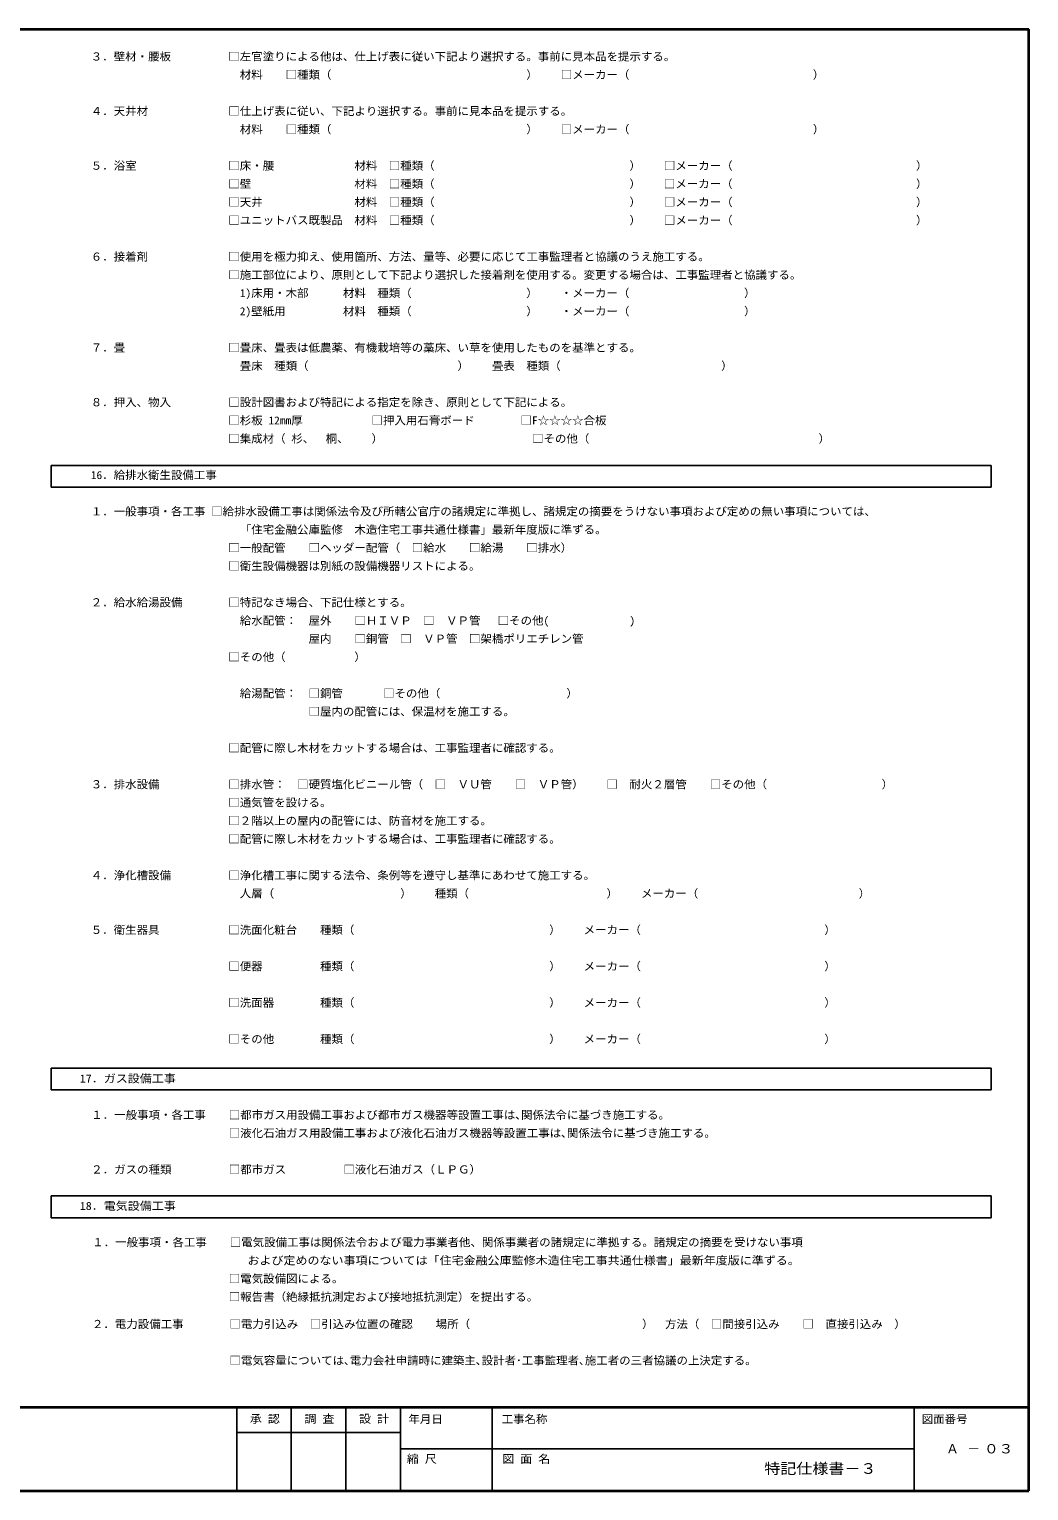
# Model space of a CAD drawing. Units: millimetres, scale not verified. Extents: x -40931 to 15029, y -141958 to 29962.
# Drawn here: x -12436 to 15029, y -97650 to -57487 of the extents above; entities that cross this region are included whole.
import ezdxf
from ezdxf.enums import TextEntityAlignment as Align

# ---------------------------------------------------------------- set-up
doc = ezdxf.new("R2010")
doc.units = ezdxf.units.MM
doc.header["$LTSCALE"] = 100
doc.layers.add('0-0_通り芯', color=7, linetype='Continuous')
doc.layers.add('0-8', color=7, linetype='Continuous')
for name, color, linetype, lineweight in [('0-3_建具', 4, 'Continuous', 25), ('0-4_その他', 6, 'Continuous', 35), ('0-F', 3, 'Continuous', 25)]:
    doc.layers.add(name, color=color, linetype=linetype, lineweight=lineweight)
doc.styles.add('ＭＳ ゴシック', font='')
doc.styles.get('ＭＳ ゴシック').set_extended_font_data('MS Gothic')

msp = doc.modelspace()

# ---------------------------------------------------------------- linework, layer by layer
at = {"layer": '0-3_建具'}
for p, q in [((-11836.5, -70075.7), (-11836.5, -69476)), ((13991.1, -70075.7), (-11836.5, -70075.7)), ((-11836.5, -86636.9), (-11836.5, -86037.2)), ((13991.1, -86636.9), (-11836.5, -86636.9)), ((-11836.5, -90148.5), (-11836.5, -89548.8)), ((13991.1, -90148.5), (-11836.5, -90148.5))]:
    msp.add_line(p, q, dxfattribs=at)
for points in [[(-11836.5, -69476), (13991.1, -69476), (13991.1, -70075.7)], [(-11836.5, -86037.2), (13991.1, -86037.2), (13991.1, -86636.9)], [(-11836.5, -89548.8), (13991.1, -89548.8), (13991.1, -90148.5)]]:
    msp.add_lwpolyline(points, dxfattribs=at)
at = {"layer": '0-4_その他'}
for p in [(-40931.2, -57487.3), (15028.8, -97650.1)]:
    msp.add_line(p, (15028.8, -57487.3), dxfattribs=at)
at = {"layer": '0-F', "color": 6, "lineweight": 35}
for p, q in [((-40931.2, -95350.1), (15028.8, -95350.1)), ((-40931.2, -97650.1), (15028.8, -97650.1))]:
    msp.add_line(p, q, dxfattribs=at)
at = {"layer": '0-F'}
for p, q in [((-6734.1, -95350.1), (-6734.1, -97650.1)), ((-5234.1, -95350.1), (-5234.1, -97650.1)), ((-3734.1, -95350.1), (-3734.1, -97650.1)), ((-2234.1, -95350.1), (-2234.1, -97650.1)), ((283.1, -95350.1), (283.1, -97650.1)), ((11877.7, -95350.1), (11877.7, -97650.1)), ((-6734.1, -96050.1), (-2234.1, -96050.1)), ((-2234.1, -96500.1), (11877.7, -96500.1))]:
    msp.add_line(p, q, dxfattribs=at)

# ---------------------------------------------------------------- texts
at = {"layer": '0-0_通り芯', "style": 'ＭＳ ゴシック'}
for s, p in [('Ａ', (12757.9, -96700.1)), ('－', (13341.2, -96700.1))]:
    msp.add_text(s, height=256.6, dxfattribs=at).set_placement(p, align=Align.BOTTOM_LEFT)
at = {"layer": '0-0_通り芯', "style": 'ＭＳ ゴシック', "width": 1.15}
msp.add_text('０３', height=256.6, dxfattribs=at).set_placement((13799.5, -96700.1), align=Align.BOTTOM_LEFT)
at = {"layer": '0-8', "style": 'ＭＳ ゴシック'}
for s, height, width, p in [('３．壁材・腰板\u3000\u3000\u3000\u3000\u3000□左官塗りによる他は、仕上げ表に従い下記より選択する。事前に見本品を提示する。\u3000\u3000\u3000\u3000\u3000\u3000\u3000\u3000\u3000\u3000\u3000\u3000\u3000\u3000\u3000', 219.9, 1.05, (-10745.1, -58414.7)), ('\u3000\u3000\u3000\u3000\u3000\u3000\u3000\u3000\u3000\u3000\u3000\u3000\u3000材料\u3000\u3000□種類（\u3000\u3000\u3000\u3000\u3000\u3000\u3000\u3000\u3000\u3000\u3000\u3000\u3000\u3000\u3000\u3000\u3000）\u3000\u3000□メーカー（\u3000\u3000\u3000\u3000\u3000\u3000\u3000\u3000\u3000\u3000\u3000\u3000\u3000\u3000\u3000\u3000）\u3000\u3000', 219.9, 1.05, (-10745.1, -58914.7)), ('４．天井材\u3000\u3000\u3000\u3000\u3000\u3000\u3000□仕上げ表に従い、下記より選択する。事前に見本品を提示する。', 219.9, 1.05, (-10745.1, -59914.7)), ('\u3000\u3000\u3000\u3000\u3000\u3000\u3000\u3000\u3000\u3000\u3000\u3000\u3000材料\u3000\u3000□種類（\u3000\u3000\u3000\u3000\u3000\u3000\u3000\u3000\u3000\u3000\u3000\u3000\u3000\u3000\u3000\u3000\u3000）\u3000\u3000□メーカー（\u3000\u3000\u3000\u3000\u3000\u3000\u3000\u3000\u3000\u3000\u3000\u3000\u3000\u3000\u3000\u3000）\u3000\u3000', 219.9, 1.05, (-10745.1, -60414.7)), ('５．浴室\u3000\u3000\u3000\u3000\u3000\u3000\u3000\u3000□床・腰\u3000\u3000\u3000\u3000\u3000\u3000\u3000材料\u3000□種類（\u3000\u3000\u3000\u3000\u3000\u3000\u3000\u3000\u3000\u3000\u3000\u3000\u3000\u3000\u3000\u3000\u3000）\u3000\u3000□メーカー（\u3000\u3000\u3000\u3000\u3000\u3000\u3000\u3000\u3000\u3000\u3000\u3000\u3000\u3000\u3000\u3000）\u3000\u3000', 219.9, 1.05, (-10745.1, -61414.7)), ('\u3000\u3000\u3000\u3000\u3000\u3000\u3000\u3000\u3000\u3000\u3000\u3000□壁\u3000  \u3000\u3000\u3000\u3000\u3000\u3000\u3000材料\u3000□種類（\u3000\u3000\u3000\u3000\u3000\u3000\u3000\u3000\u3000\u3000\u3000\u3000\u3000\u3000\u3000\u3000\u3000）\u3000\u3000□メーカー（\u3000\u3000\u3000\u3000\u3000\u3000\u3000\u3000\u3000\u3000\u3000\u3000\u3000\u3000\u3000\u3000）\u3000\u3000\u3000\u3000', 219.9, 1.05, (-10745.1, -61914.7)), ('\u3000\u3000\u3000\u3000\u3000\u3000\u3000\u3000\u3000\u3000\u3000\u3000□天井\u3000\u3000\u3000\u3000\u3000\u3000\u3000\u3000材料\u3000□種類（\u3000\u3000\u3000\u3000\u3000\u3000\u3000\u3000\u3000\u3000\u3000\u3000\u3000\u3000\u3000\u3000\u3000）\u3000\u3000□メーカー（\u3000\u3000\u3000\u3000\u3000\u3000\u3000\u3000\u3000\u3000\u3000\u3000\u3000\u3000\u3000\u3000）\u3000', 219.9, 1.05, (-10745.1, -62414.7)), ('\u3000\u3000\u3000\u3000\u3000\u3000\u3000\u3000\u3000\u3000\u3000\u3000□ユニットバス既製品\u3000材料\u3000□種類（\u3000\u3000\u3000\u3000\u3000\u3000\u3000\u3000\u3000\u3000\u3000\u3000\u3000\u3000\u3000\u3000\u3000）\u3000\u3000□メーカー（\u3000\u3000\u3000\u3000\u3000\u3000\u3000\u3000\u3000\u3000\u3000\u3000\u3000\u3000\u3000\u3000）\u3000\u3000', 219.9, 1.05, (-10745.1, -62914.7)), ('６．接着剤\u3000\u3000\u3000\u3000\u3000\u3000\u3000□使用を極力抑え、使用箇所、方法、量等、必要に応じて工事監理者と協議のうえ施工する。', 219.9, 1.05, (-10745.1, -63914.7)), ('\u3000\u3000\u3000\u3000\u3000\u3000\u3000\u3000\u3000\u3000\u3000\u3000□施工部位により、原則として下記より選択した接着剤を使用する。変更する場合は、工事監理者と協議する。', 219.9, 1.05, (-10745.1, -64414.7)), ('\u3000\u3000\u3000\u3000\u3000\u3000\u3000\u3000\u3000\u3000\u3000\u3000\u30001)床用・木部\u3000\u3000\u3000材料\u3000種類（\u3000\u3000\u3000\u3000\u3000\u3000\u3000\u3000\u3000\u3000）\u3000\u3000・メーカー（\u3000\u3000\u3000\u3000\u3000\u3000\u3000\u3000\u3000\u3000） ', 219.9, 1.05, (-10745.1, -64914.7)), ('\u3000\u3000\u3000\u3000\u3000\u3000\u3000\u3000\u3000\u3000\u3000\u3000\u30002)壁紙用\u3000\u3000\u3000\u3000\u3000材料\u3000種類（\u3000\u3000\u3000\u3000\u3000\u3000\u3000\u3000\u3000\u3000）\u3000\u3000・メーカー（\u3000\u3000\u3000\u3000\u3000\u3000\u3000\u3000\u3000\u3000） ', 219.9, 1.05, (-10745.1, -65414.7)), ('７．畳\u3000\u3000\u3000\u3000\u3000\u3000\u3000\u3000\u3000□畳床、畳表は低農薬、有機栽培等の藁床、い草を使用したものを基準とする。', 219.9, 1.05, (-10745.1, -66414.7)), ('\u3000\u3000\u3000\u3000\u3000\u3000\u3000\u3000\u3000\u3000\u3000\u3000\u3000畳床\u3000種類（\u3000\u3000\u3000\u3000\u3000\u3000\u3000\u3000\u3000\u3000\u3000\u3000\u3000）\u3000\u3000畳表\u3000種類（\u3000\u3000\u3000\u3000\u3000\u3000\u3000\u3000\u3000\u3000\u3000\u3000\u3000\u3000）', 219.9, 1.05, (-10745.1, -66914.7)), ('８．押入、物入\u3000\u3000\u3000\u3000\u3000□設計図書および特記による指定を除き、原則として下記による。', 219.9, 1.05, (-10745.1, -67914.7)), ('\u3000\u3000\u3000\u3000\u3000\u3000\u3000\u3000\u3000\u3000\u3000\u3000□杉板 12㎜厚\u3000\u3000\u3000\u3000\u3000\u3000□押入用石膏ボード\u3000\u3000\u3000\u3000□F☆☆☆☆合板\u3000', 219.9, 1.05, (-10745.1, -68414.7)), ('\u3000\u3000\u3000\u3000\u3000\u3000\u3000\u3000\u3000\u3000\u3000\u3000□集成材（ 杉、\u3000桐、\u3000\u3000）\u3000\u3000\u3000\u3000\u3000\u3000\u3000\u3000\u3000\u3000\u3000\u3000\u3000□その他（\u3000\u3000\u3000\u3000\u3000\u3000\u3000\u3000\u3000\u3000\u3000\u3000\u3000\u3000\u3000\u3000\u3000\u3000\u3000\u3000）', 219.9, 1.05, (-10745.1, -68914.7)), ('16．給排水衛生設備工事', 219.9, 1.05, (-10745.1, -69914.7)), ('１．一般事項・各工事 □給排水設備工事は関係法令及び所轄公官庁の諸規定に準拠し、諸規定の摘要をうけない事項および定めの無い事項については、', 219.9, 1.05, (-10745.1, -70914.7)), ('\u3000\u3000\u3000\u3000\u3000\u3000\u3000\u3000\u3000\u3000\u3000\u3000\u3000「住宅金融公庫監修\u3000木造住宅工事共通仕様書」最新年度版に準ずる。', 219.9, 1.05, (-10745.1, -71414.7)), ('\u3000\u3000\u3000\u3000\u3000\u3000\u3000\u3000\u3000\u3000\u3000\u3000□一般配管\u3000\u3000□ヘッダー配管（\u3000□給水\u3000\u3000□給湯\u3000\u3000□排水）', 219.9, 1.05, (-10745.1, -71914.7)), ('\u3000\u3000\u3000\u3000\u3000\u3000\u3000\u3000\u3000\u3000\u3000\u3000□衛生設備機器は別紙の設備機器リストによる。', 219.9, 1.05, (-10745.1, -72414.7)), ('２．給水給湯設備\u3000\u3000\u3000\u3000□特記なき場合、下記仕様とする。', 219.9, 1.05, (-10745.1, -73414.7)), ('\u3000\u3000\u3000\u3000\u3000\u3000\u3000\u3000\u3000\u3000\u3000\u3000\u3000給水配管：\u3000屋外\u3000\u3000□ＨＩＶＰ\u3000□\u3000ＶＰ管 \u3000□その他(\u3000\u3000\u3000\u3000\u3000\u3000\u3000) ', 219.9, 1.05, (-10745.1, -73914.7)), ('\u3000\u3000\u3000\u3000\u3000\u3000\u3000\u3000\u3000\u3000\u3000\u3000\u3000\u3000\u3000\u3000\u3000\u3000\u3000屋内\u3000\u3000□銅管\u3000□\u3000ＶＰ管\u3000□架橋ポリエチレン管', 219.9, 1.05, (-10745.1, -74414.7)), ('\u3000\u3000\u3000\u3000\u3000\u3000\u3000\u3000\u3000\u3000\u3000\u3000□その他（\u3000\u3000\u3000\u3000\u3000  ）', 219.9, 1.05, (-10745.1, -74914.7)), ('\u3000\u3000\u3000\u3000\u3000\u3000\u3000\u3000\u3000\u3000\u3000\u3000\u3000給湯配管：\u3000□銅管 \u3000\u3000\u3000□その他（\u3000\u3000\u3000\u3000\u3000\u3000\u3000\u3000\u3000\u3000\u3000）\u3000', 219.9, 1.05, (-10745.1, -75914.7)), ('\u3000\u3000\u3000\u3000\u3000\u3000\u3000\u3000\u3000\u3000\u3000\u3000\u3000\u3000\u3000\u3000\u3000\u3000\u3000□屋内の配管には、保温材を施工する。', 219.9, 1.05, (-10745.1, -76414.7)), ('\u3000\u3000\u3000\u3000\u3000\u3000\u3000\u3000\u3000\u3000\u3000\u3000□配管に際し木材をカットする場合は、工事監理者に確認する。', 219.9, 1.05, (-10745.1, -77414.7)), ('３．排水設備\u3000\u3000\u3000\u3000\u3000\u3000□排水管：\u3000□硬質塩化ビニール管（\u3000□\u3000ＶＵ管\u3000\u3000□\u3000ＶＰ管）\u3000\u3000□\u3000耐火２層管\u3000\u3000□その他（\u3000\u3000\u3000\u3000\u3000\u3000\u3000\u3000\u3000\u3000）', 219.9, 1.05, (-10745.1, -78414.7)), ('\u3000\u3000\u3000\u3000\u3000\u3000\u3000\u3000\u3000\u3000\u3000\u3000□通気管を設ける。', 219.9, 1.05, (-10745.1, -78914.7)), ('\u3000\u3000\u3000\u3000\u3000\u3000\u3000\u3000\u3000\u3000\u3000\u3000□２階以上の屋内の配管には、防音材を施工する。', 219.9, 1.05, (-10745.1, -79414.7)), ('\u3000\u3000\u3000\u3000\u3000\u3000\u3000\u3000\u3000\u3000\u3000\u3000□配管に際し木材をカットする場合は、工事監理者に確認する。', 219.9, 1.05, (-10745.1, -79914.7)), ('４．浄化槽設備\u3000\u3000\u3000\u3000\u3000□浄化槽工事に関する法令、条例等を遵守し基準にあわせて施工する。', 219.9, 1.05, (-10745.1, -80914.7)), ('\u3000\u3000\u3000\u3000\u3000\u3000\u3000\u3000\u3000\u3000\u3000\u3000\u3000人層（\u3000\u3000\u3000\u3000\u3000\u3000\u3000\u3000\u3000\u3000\u3000）\u3000\u3000種類（\u3000\u3000\u3000\u3000\u3000\u3000\u3000\u3000\u3000\u3000\u3000\u3000）\u3000\u3000メーカー（\u3000\u3000\u3000\u3000\u3000\u3000\u3000\u3000\u3000\u3000\u3000\u3000\u3000\u3000）\u3000\u3000', 219.9, 1.05, (-10745.1, -81414.7)), ('５．衛生器具\u3000\u3000\u3000\u3000\u3000\u3000□洗面化粧台\u3000\u3000種類（\u3000\u3000\u3000\u3000\u3000\u3000\u3000\u3000\u3000\u3000\u3000\u3000\u3000\u3000\u3000\u3000\u3000）\u3000\u3000メーカー（\u3000\u3000\u3000\u3000\u3000\u3000\u3000\u3000\u3000\u3000\u3000\u3000\u3000\u3000\u3000\u3000）\u3000', 219.9, 1.05, (-10745.1, -82414.7)), ('\u3000\u3000\u3000\u3000\u3000\u3000\u3000\u3000\u3000\u3000\u3000\u3000□便器\u3000\u3000\u3000\u3000\u3000種類（\u3000\u3000\u3000\u3000\u3000\u3000\u3000\u3000\u3000\u3000\u3000\u3000\u3000\u3000\u3000\u3000\u3000）\u3000\u3000メーカー（\u3000\u3000\u3000\u3000\u3000\u3000\u3000\u3000\u3000\u3000\u3000\u3000\u3000\u3000\u3000\u3000）\u3000\u3000', 219.9, 1.05, (-10745.1, -83414.7)), ('\u3000\u3000\u3000\u3000\u3000\u3000\u3000\u3000\u3000\u3000\u3000\u3000□洗面器\u3000\u3000\u3000\u3000種類（\u3000\u3000\u3000\u3000\u3000\u3000\u3000\u3000\u3000\u3000\u3000\u3000\u3000\u3000\u3000\u3000\u3000）\u3000\u3000メーカー（\u3000\u3000\u3000\u3000\u3000\u3000\u3000\u3000\u3000\u3000\u3000\u3000\u3000\u3000\u3000\u3000）\u3000', 219.9, 1.05, (-10745.1, -84414.7)), ('\u3000\u3000\u3000\u3000\u3000\u3000\u3000\u3000\u3000\u3000\u3000\u3000□その他\u3000\u3000\u3000\u3000種類（\u3000\u3000\u3000\u3000\u3000\u3000\u3000\u3000\u3000\u3000\u3000\u3000\u3000\u3000\u3000\u3000\u3000）\u3000\u3000メーカー（\u3000\u3000\u3000\u3000\u3000\u3000\u3000\u3000\u3000\u3000\u3000\u3000\u3000\u3000\u3000\u3000）', 219.9, 1.05, (-10745.1, -85414.7)), ('17．ガス設備工事', 219.9, 1.1, (-11047.1, -86498.5)), ('\u3000１．一般事項・各工事\u3000\u3000□都市ガス用設備工事および都市ガス機器等設置工事は､関係法令に基づき施工する｡', 219.9, 1.05, (-11047.1, -87498.5)), ('\u3000\u3000\u3000\u3000\u3000\u3000\u3000\u3000\u3000\u3000\u3000\u3000\u3000□液化石油ガス用設備工事および液化石油ガス機器等設置工事は､関係法令に基づき施工する｡', 219.9, 1.05, (-11047.1, -87998.5)), ('\u3000２．ガスの種類\u3000\u3000\u3000\u3000\u3000□都市ガス\u3000\u3000\u3000\u3000\u3000□液化石油ガス（ＬＰＧ） ', 219.9, 1.05, (-11047.1, -88998.5)), ('18．電気設備工事', 219.9, 1.1, (-11047.1, -89998.5)), ('１．一般事項・各工事  \u3000□電気設備工事は関係法令および電力事業者他、関係事業者の諸規定に準拠する。諸規定の摘要を受けない事項', 219.9, 1.05, (-10705.3, -90998.5)), ('                            および定めのない事項については「住宅金融公庫監修木造住宅工事共通仕様書」最新年度版に準ずる。', 219.9, 1.1, (-11047.1, -91498.5)), ('\u3000\u3000\u3000\u3000\u3000\u3000\u3000\u3000\u3000\u3000\u3000\u3000\u3000□電気設備図による。', 219.9, 1.05, (-11047.1, -91998.5)), ('\u3000\u3000\u3000\u3000\u3000\u3000\u3000\u3000\u3000\u3000\u3000\u3000\u3000□報告書（絶縁抵抗測定および接地抵抗測定）を提出する。\u3000 ', 219.9, 1.05, (-11047.1, -92498.5)), ('２．電力設備工事  \u3000\u3000\u3000□電力引込み\u3000□引込み位置の確認\u3000\u3000場所（\u3000\u3000\u3000\u3000\u3000\u3000\u3000\u3000\u3000\u3000\u3000\u3000\u3000\u3000\u3000）\u3000方法（\u3000□間接引込み\u3000\u3000□\u3000直接引込み\u3000）', 219.9, 1.05, (-10712.7, -93247.4)), ('\u3000\u3000\u3000\u3000\u3000\u3000\u3000\u3000\u3000\u3000\u3000\u3000□電気容量については､電力会社申請時に建築主､設計者･工事監理者､施工者の三者協議の上決定する｡', 219.9, 1.05, (-10712.7, -94247.4)), ('特記仕様書－３', 293.3, 1.1, (7761.9, -97273.7))]:
    msp.add_text(s, height=height, dxfattribs=dict(at, width=width)).set_placement(p, align=Align.BOTTOM_LEFT)
at = {"layer": '0-F', "color": 7, "style": 'ＭＳ ゴシック'}
for s, width, p in [('承 認', 1.1, (-6374.1, -95850.1)), ('調 査', 1.1, (-4874.1, -95850.1)), ('設 計', 1.1, (-3374.1, -95850.1)), ('年月日', 1.05, (-2016.3, -95858.6)), ('工事名称', 1.05, (544.1, -95858.6)), ('図面番号', 1.05, (12087.4, -95858.6)), ('縮 尺', 1.1, (-2061.2, -96952)), ('図 面 名', 1.1, (561.4, -96952))]:
    msp.add_text(s, height=219.9, dxfattribs=dict(at, width=width)).set_placement(p, align=Align.BOTTOM_LEFT)

doc.saveas('drawing.dxf')
